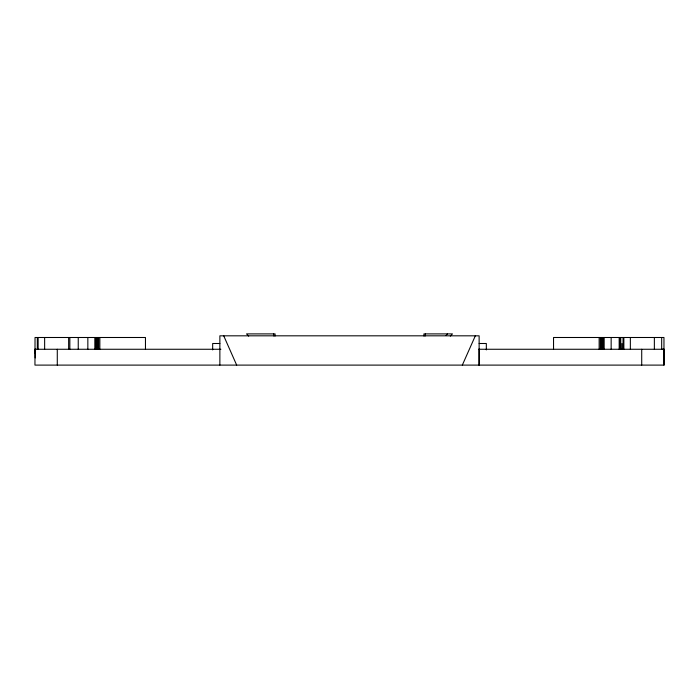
<?xml version="1.0" encoding="UTF-8"?>
<svg xmlns="http://www.w3.org/2000/svg" width="699" height="699" viewBox="0 0 699 699"><rect width="100%" height="100%" fill="white"/><g stroke="black" fill="none" stroke-linecap="round" stroke-linejoin="round"><path stroke-width="1.05" d="M35.037 349.264L34.95 353.1M479.13 349.264L479.13 365.105L479.13 335.817L219.87 335.817L219.87 365.105M641.717 365.105L641.717 349.264M425.106 336.027L425.446 333.895M462.327 365.105L475.337 335.817M446.102 335.494L447.386 333.895M450.313 336.114L452.471 333.895L423.917 333.895L423.917 336.027M219.87 343.497L212.671 343.497L212.671 349.902M479.13 343.497L486.329 343.497L486.329 349.902M34.95 349.264L220.875 349.264M478.518 349.264L664.05 349.264L664.05 365.105L34.95 365.105L35.037 337.495L145.462 337.495L145.462 349.264M664.05 349.264L661.673 349.264L661.673 337.495M248.687 336.114L246.529 333.895L275.083 333.895L275.083 336.027M223.724 335.817L236.673 365.105M273.554 333.895L273.894 336.027M663.963 365.105L663.963 337.495L553.538 337.495L553.538 349.264M663.77 349.264L663.77 357.905M654.36 337.495L654.36 349.264M630.358 337.495L630.358 349.264M623.858 337.495L623.858 349.264M623.045 337.495L623.045 349.264M621.944 343.497L621.944 349.264M620.756 337.495L620.756 349.264M619.76 337.495L619.76 349.264M619.174 337.495L619.174 349.264M611.153 337.495L611.153 349.264M603.953 337.495L603.953 349.264M603.691 337.495L603.691 349.264M603.455 337.495L603.455 349.264M603.158 337.495L603.158 349.264M602.809 337.495L602.809 349.264M602.398 337.495L602.398 349.264M601.944 337.495L601.944 349.264M601.446 337.495L601.446 349.264M600.913 337.495L600.913 349.264M600.345 337.495L600.345 349.264M599.148 337.495L599.148 349.264M99.852 337.495L99.852 349.264M98.655 337.495L98.655 349.264M98.087 337.495L98.087 349.264M97.554 337.495L97.554 349.264M97.056 337.495L97.056 349.264M96.602 337.495L96.602 349.264M96.191 337.495L96.191 349.264M95.842 337.495L95.842 349.264M95.545 337.495L95.545 349.264M95.309 337.495L95.309 349.264M95.047 337.495L95.047 349.264M87.847 337.495L87.847 349.264M78.244 337.495L78.244 349.264M69.848 337.495L69.848 349.264M68.642 337.495L68.642 349.264M57.283 349.264L57.283 365.105M44.64 337.495L44.64 349.264M38.139 337.495L38.139 349.264M37.327 337.495L37.327 349.264M35.23 349.264L35.23 357.905"/></g></svg>
